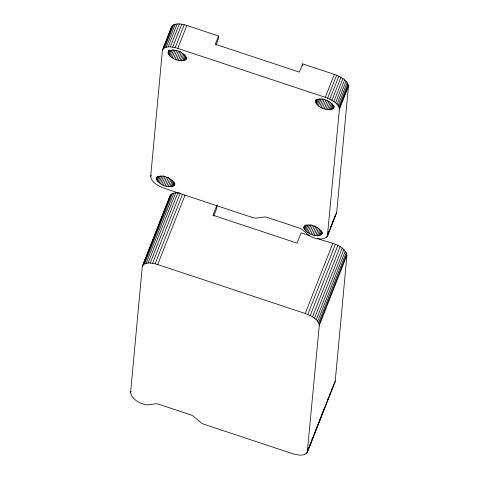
<?xml version="1.0" encoding="UTF-8"?>
<svg xmlns="http://www.w3.org/2000/svg" width="479" height="479" viewBox="0 0 479 479"><rect width="100%" height="100%" fill="white"/><g stroke="black" fill="none" stroke-linecap="round" stroke-linejoin="round"><path stroke-width="0.72" d="M317.332 238.189C326.145 242.745 343.874 243.075 346.934 255.229L335.21 381.278L307.237 452.571C303.53 456.816 296.86 454.781 292.172 453.541L203.144 423.981L201.156 422.819L192.929 415.91L190.792 414.856L157.866 403.953L155.789 403.773L147.263 404.941C140.527 404.031 132.084 399.821 130.557 392.708L142.287 266.659L170.255 195.36C172.332 192.456 176.482 192.744 179.643 193.079M218.538 35.979L215.287 44.23L299.381 72.131L302.632 63.875L334.342 74.395C339.88 76.61 347.443 79.64 348.443 86.292L336.713 212.341L327.349 236.41C322.834 240.823 314.781 238.925 309.775 236.015L301.968 229.435L299.98 228.267L267.06 217.322L264.863 216.939L255.876 218.137L253.804 217.957L164.764 188.439C159.226 186.217 151.675 183.194 150.669 176.547L162.393 50.499L171.763 26.429C175.47 22.184 182.14 24.219 186.828 25.459L218.538 35.979L218.208 39.482L216.041 44.984M302.435 65.976L302.632 63.875M307.237 452.571L319.301 325.385C318.296 318.733 310.739 315.709 305.201 313.488L157.687 264.552C152.999 263.312 146.334 261.283 142.622 265.522M327.349 236.41L339.407 109.224C338.414 102.572 330.845 99.542 325.307 97.327L177.793 48.391C173.111 47.146 166.441 45.116 162.728 49.355M171.763 26.429L162.393 50.499M167.925 52.331C171.895 46.685 186.295 52.528 186.151 59.162C181.188 63.33 165.824 57.881 168.656 50.295M156.196 178.38C160.381 172.757 173.123 178.422 174.637 184.499C170.458 190.121 157.711 184.451 156.196 178.38L156.717 177.056M170.255 195.36L142.287 266.659M315.439 101.267C319.409 95.62 333.809 101.464 333.665 108.098C328.702 112.272 313.338 106.817 316.17 99.231M303.71 227.315C307.895 221.693 320.637 227.363 322.151 233.435C317.972 239.057 305.225 233.393 303.71 227.315L304.231 225.992M163.507 48.397L172.536 25.465M164.692 47.655L173.727 24.722M166.261 47.14L175.296 24.213M168.159 46.882L177.194 23.95M170.332 46.882L179.362 23.95M167.991 53.139L169.033 50.493M168.339 54.013L169.901 50.05M168.955 54.929L170.775 50.301M172.709 47.14L181.745 24.207M169.817 55.863L172.165 49.912M170.907 56.779L173.512 50.163M175.224 47.643L184.253 24.716M172.183 57.654L175.045 50.379M173.608 58.456L176.733 50.523M177.793 48.391L186.828 25.459M175.14 59.168L178.266 51.235M176.733 59.767L180.122 51.175M178.344 60.234L181.469 52.301M179.912 60.552L182.78 53.277M181.397 60.713L184.002 54.097M182.756 60.707L185.104 54.762M183.942 60.546L185.768 55.917M184.924 60.228L186.223 56.923M185.666 59.761L186.451 57.779M186.151 59.162L186.672 57.839M150.669 176.547L151.214 175.158M156.268 179.188L157.31 176.541M156.615 180.062L158.178 176.092M157.232 180.978L159.052 176.35M158.094 181.906L160.435 175.961M159.178 182.828L161.782 176.212M160.453 183.702L163.578 175.763M161.884 184.505L165.01 176.571M163.417 185.217L166.542 177.284M165.01 185.816L168.398 177.218M166.62 186.277L169.746 178.344M168.189 186.6L171.051 179.326M169.674 186.756L172.278 180.146M171.033 186.756L173.117 181.469M172.218 186.594L174.045 181.966M173.2 186.277L174.5 182.972M173.943 185.81L174.721 183.828M174.428 185.211L174.949 183.888M143.395 264.564L171.033 194.402M144.586 263.815L172.224 193.66M146.155 263.306L173.787 193.151M148.053 263.043L175.685 192.887M150.226 263.043L177.859 192.887M152.603 263.3L180.236 193.145M155.118 263.809L182.475 194.348M157.687 264.552L185.05 195.091M130.557 392.708L131.108 391.319M213.724 215.981L216.706 208.419L217.035 204.916L212.969 215.233L297.064 243.128L301.129 232.812L309.584 235.62M315.505 102.075L316.547 99.428M315.853 102.949L317.415 98.985M316.469 103.865L318.29 99.237M317.332 104.799L319.679 98.848M318.421 105.715L321.02 99.105M319.697 106.589L322.822 98.656M321.122 107.392L324.247 99.458M325.307 97.327L334.342 74.395M322.654 108.104L325.78 100.171M327.606 98.177L336.641 75.245M324.247 108.703L327.373 100.77M325.858 109.17L328.983 101.237M329.833 99.183L338.869 76.251M327.426 109.487L330.294 102.213M331.935 100.309L340.964 77.382M328.911 109.649L331.516 103.033M330.271 109.649L332.618 103.698M333.857 101.536L342.886 78.61M331.456 109.481L333.282 104.853M332.438 109.164L333.737 105.859M333.18 108.697L334.222 106.057M335.545 102.835L344.581 79.909M333.665 108.098L334.186 106.775M336.971 104.171L346.006 81.238M338.096 105.512L347.125 82.58M338.887 106.817L347.922 83.891M339.33 108.068L348.359 85.136M339.407 109.224L348.443 86.292M303.782 228.124L304.824 225.477M304.129 228.998L305.692 225.028M304.746 229.914L306.829 224.627M305.608 230.848L307.949 224.896M306.692 231.764L309.296 225.148M307.967 232.638L311.093 224.705M309.398 233.441L312.524 225.507M310.931 234.153L314.314 225.561M312.524 234.752L315.649 226.818M314.134 235.219L317.26 227.286M315.703 235.536L318.565 228.261M317.188 235.698L319.792 229.082M318.547 235.692L320.631 230.405M319.733 235.53L321.559 230.902M320.714 235.213L322.014 231.908M321.457 234.746L322.235 232.764M321.942 234.147L322.463 232.824M326.576 237.362L327.127 235.973M327.947 233.89L329.043 231.112M330.133 228.333L331.504 224.855M332.049 223.465L333.42 219.993M333.965 218.604L335.336 215.131M327.684 235.267L336.713 212.341M305.201 313.488L332.839 243.332M307.752 314.446L335.39 244.29M310.206 315.583L337.845 245.428M312.488 316.87L340.126 246.715M314.529 318.272L342.168 248.116M316.266 319.738L343.904 249.583M317.649 321.229L345.287 251.074M318.637 322.696L346.269 252.541M319.188 324.091L346.826 253.936M319.301 325.385L346.934 255.229M306.464 453.535L307.56 450.751M308.105 449.362L310.841 442.416M311.661 440.333L312.757 437.555M313.853 434.776L315.218 431.304M315.769 429.914L317.134 426.442M317.685 425.053L319.05 421.58M319.595 420.191L324.247 408.383M327.804 399.354L328.624 397.271M329.72 394.492L330.54 392.409M331.636 389.631L332.456 387.541M307.578 451.434L335.21 381.278M334.097 383.374L334.875 382.416"/></g></svg>
